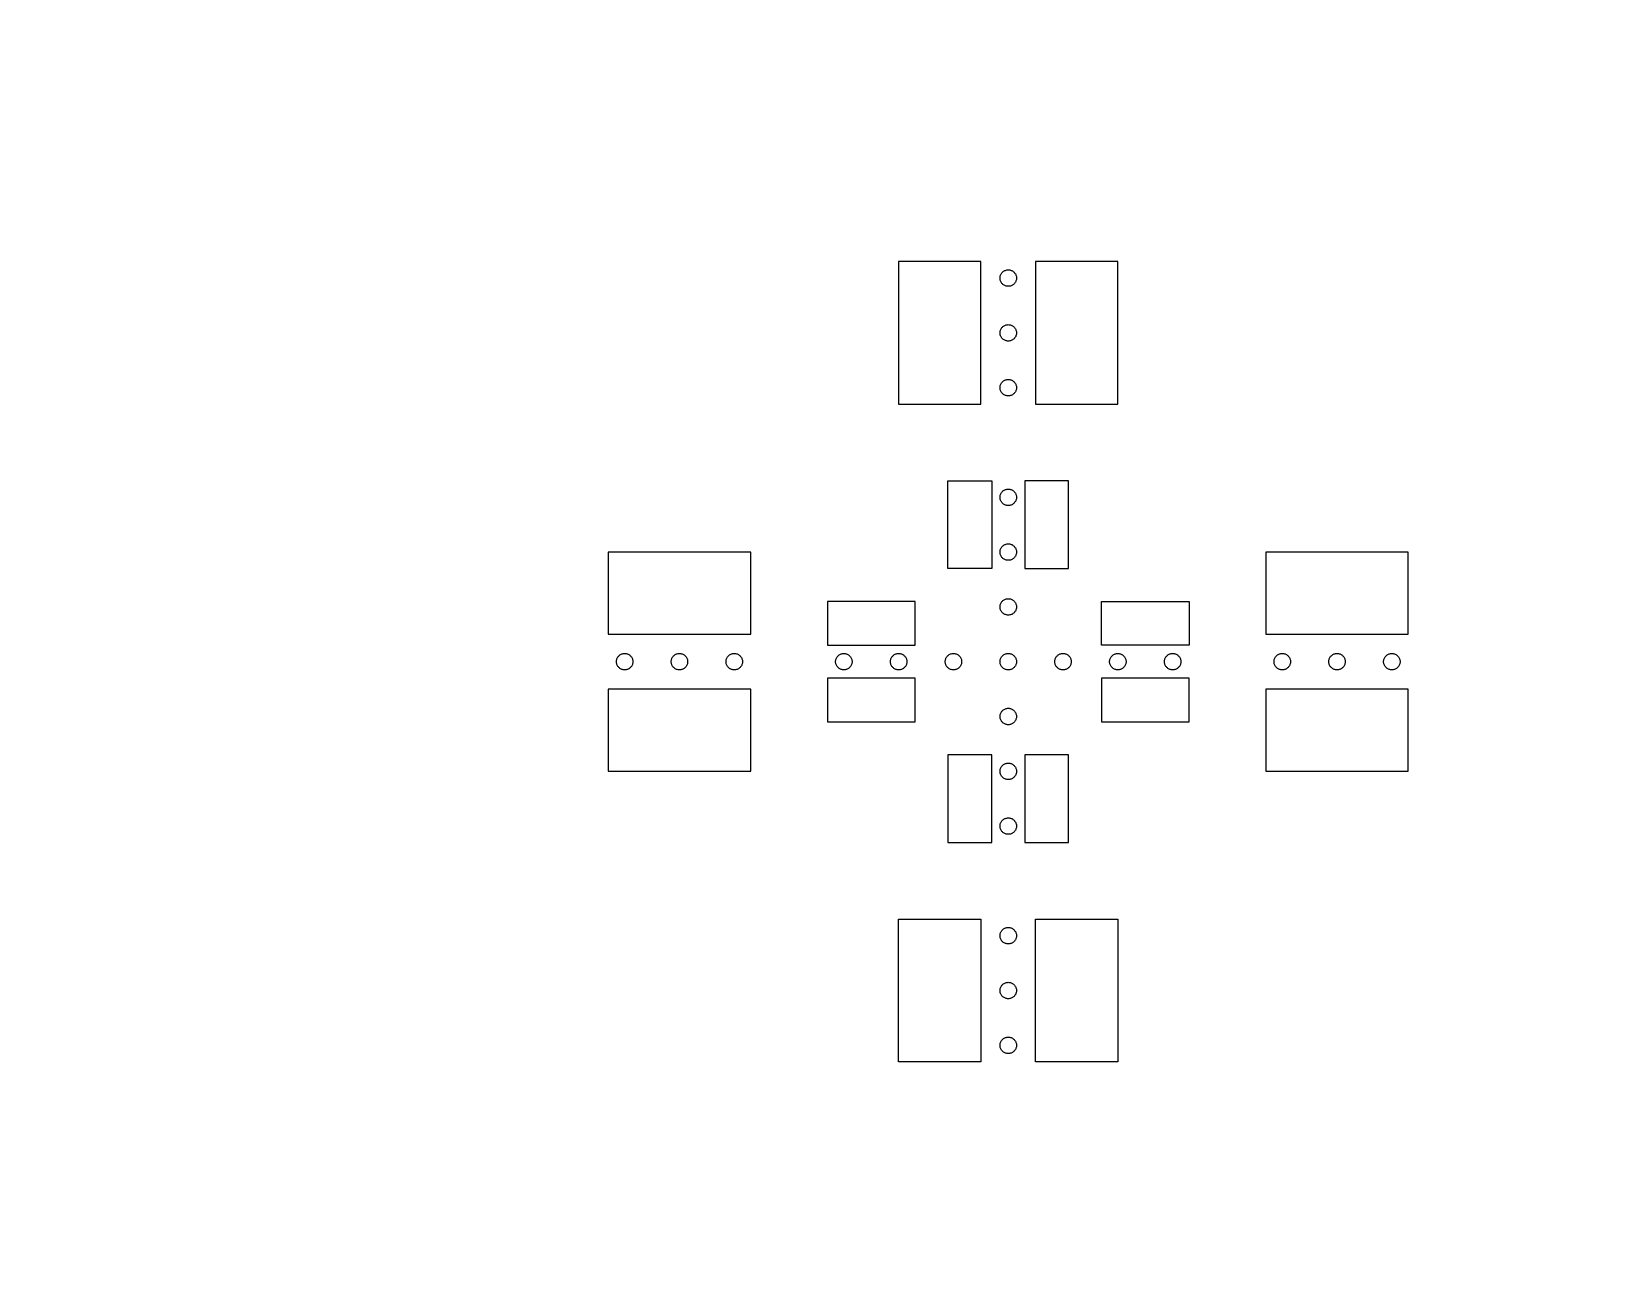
# Model space of a CAD drawing. Extents: x -52 to 52, y -50 to 50.
# Drawn here: x -41.1482 to -40.8614, y 1.9 to 2.125 of the extents above; entities that cross this region are included whole.
import ezdxf

# ---------------------------------------------------------------- set-up
doc = ezdxf.new("R2010")
doc.units = 0
for name, color, linetype in [('helperLayer', 6, 'CONTINUOUS'), ('largegap', 4, 'CONTINUOUS'), ('smallgap', 3, 'CONTINUOUS')]:
    doc.layers.add(name, color=color, linetype=linetype)

# ---------------------------------------------------------------- blocks, each defined once
blk = doc.blocks.new('Markers')
at = {"layer": 'largegap', "linetype": 'CONTINUOUS'}
for points in [[(-40.99, 2.047), (-40.975, 2.047), (-40.975, 2.073), (-40.99, 2.073), (-40.99, 2.047)], [(-40.99, 2.047), (-40.975, 2.047), (-40.975, 2.073), (-40.99, 2.073), (-40.99, 2.047)], [(-40.965, 2.047), (-40.95, 2.047), (-40.95, 2.073), (-40.965, 2.073), (-40.965, 2.047)], [(-40.965, 2.047), (-40.95, 2.047), (-40.95, 2.073), (-40.965, 2.073), (-40.965, 2.047)], [(-40.981, 2.017), (-40.981, 2.033), (-40.975, 2.033), (-40.973, 2.033), (-40.973, 2.017), (-40.981, 2.017)], [(-40.981, 2.017), (-40.981, 2.033), (-40.975, 2.033), (-40.973, 2.033), (-40.973, 2.017), (-40.981, 2.017)], [(-40.967, 2.017), (-40.959, 2.017), (-40.959, 2.033), (-40.967, 2.033), (-40.967, 2.017)], [(-40.967, 2.017), (-40.959, 2.017), (-40.959, 2.033), (-40.967, 2.033), (-40.967, 2.017)], [(-41.043, 2.005), (-41.017, 2.005), (-41.017, 2.02), (-41.043, 2.02), (-41.043, 2.005)], [(-41.043, 2.005), (-41.017, 2.005), (-41.017, 2.02), (-41.043, 2.02), (-41.043, 2.005)], [(-40.923, 2.005), (-40.897, 2.005), (-40.897, 2.02), (-40.923, 2.02), (-40.923, 2.005)], [(-40.923, 2.005), (-40.897, 2.005), (-40.897, 2.02), (-40.923, 2.02), (-40.923, 2.005)], [(-41.003, 2.003), (-40.987, 2.003), (-40.987, 2.011), (-41.003, 2.011), (-41.003, 2.003)], [(-41.003, 2.003), (-40.987, 2.003), (-40.987, 2.011), (-41.003, 2.011), (-41.003, 2.003)], [(-40.953, 2.003), (-40.953, 2.011), (-40.95, 2.011), (-40.937, 2.011), (-40.937, 2.003), (-40.953, 2.003)], [(-40.953, 2.003), (-40.953, 2.011), (-40.95, 2.011), (-40.937, 2.011), (-40.937, 2.003), (-40.953, 2.003)], [(-41.003, 1.989), (-40.987, 1.989), (-40.987, 1.997), (-41.003, 1.997), (-41.003, 1.989)], [(-41.003, 1.989), (-40.987, 1.989), (-40.987, 1.997), (-41.003, 1.997), (-41.003, 1.989)], [(-40.953, 1.989), (-40.937, 1.989), (-40.937, 1.997), (-40.953, 1.997), (-40.953, 1.989)], [(-40.953, 1.989), (-40.937, 1.989), (-40.937, 1.997), (-40.953, 1.997), (-40.953, 1.989)], [(-41.043, 1.98), (-41.017, 1.98), (-41.017, 1.995), (-41.043, 1.995), (-41.043, 1.98)], [(-41.043, 1.98), (-41.017, 1.98), (-41.017, 1.995), (-41.043, 1.995), (-41.043, 1.98)], [(-40.923, 1.98), (-40.897, 1.98), (-40.897, 1.995), (-40.923, 1.995), (-40.923, 1.98)], [(-40.923, 1.98), (-40.897, 1.98), (-40.897, 1.995), (-40.923, 1.995), (-40.923, 1.98)], [(-40.981, 1.967), (-40.973, 1.967), (-40.973, 1.983), (-40.981, 1.983), (-40.981, 1.967)], [(-40.981, 1.967), (-40.973, 1.967), (-40.973, 1.983), (-40.981, 1.983), (-40.981, 1.967)], [(-40.967, 1.967), (-40.959, 1.967), (-40.959, 1.983), (-40.967, 1.983), (-40.967, 1.967)], [(-40.967, 1.967), (-40.959, 1.967), (-40.959, 1.983), (-40.967, 1.983), (-40.967, 1.967)], [(-40.99, 1.927), (-40.99, 1.953), (-40.987, 1.953), (-40.975, 1.953), (-40.975, 1.927), (-40.99, 1.927)], [(-40.99, 1.927), (-40.99, 1.953), (-40.987, 1.953), (-40.975, 1.953), (-40.975, 1.927), (-40.99, 1.927)], [(-40.965, 1.927), (-40.965, 1.953), (-40.959, 1.953), (-40.95, 1.953), (-40.95, 1.927), (-40.965, 1.927)], [(-40.965, 1.927), (-40.965, 1.953), (-40.959, 1.953), (-40.95, 1.953), (-40.95, 1.927), (-40.965, 1.927)]]:
    blk.add_lwpolyline(points, close=True, dxfattribs=at)
at = {"layer": 'smallgap', "linetype": 'CONTINUOUS'}
for points in [[(-40.97026, 2.071478), (-40.970131, 2.071495), (-40.97, 2.071501), (-40.969869, 2.071495), (-40.96974, 2.071478), (-40.969612, 2.07145), (-40.969487, 2.071411), (-40.969366, 2.07136), (-40.96925, 2.0713), (-40.96914, 2.07123), (-40.969036, 2.07115), (-40.968939, 2.071062), (-40.968851, 2.070965), (-40.968771, 2.070861), (-40.968701, 2.070751), (-40.968641, 2.070635), (-40.96859, 2.070514), (-40.968551, 2.070389), (-40.968523, 2.070261), (-40.968506, 2.070132), (-40.9685, 2.070001), (-40.968506, 2.06987), (-40.968523, 2.069741), (-40.968551, 2.069613), (-40.96859, 2.069488), (-40.968641, 2.069367), (-40.968701, 2.069251), (-40.968771, 2.069141), (-40.968851, 2.069037), (-40.968939, 2.06894), (-40.969036, 2.068852), (-40.96914, 2.068772), (-40.96925, 2.068702), (-40.969366, 2.068642), (-40.969487, 2.068591), (-40.969612, 2.068552), (-40.96974, 2.068524), (-40.969869, 2.068507), (-40.97, 2.068501), (-40.970131, 2.068507), (-40.97026, 2.068524), (-40.970388, 2.068552), (-40.970513, 2.068591), (-40.970634, 2.068642), (-40.97075, 2.068702), (-40.97086, 2.068772), (-40.970964, 2.068852), (-40.971061, 2.06894), (-40.971149, 2.069037), (-40.971229, 2.069141), (-40.971299, 2.069251), (-40.971359, 2.069367), (-40.97141, 2.069488), (-40.971449, 2.069613), (-40.971477, 2.069741), (-40.971494, 2.06987), (-40.9715, 2.070001), (-40.971494, 2.070132), (-40.971477, 2.070261), (-40.971449, 2.070389), (-40.97141, 2.070514), (-40.971359, 2.070635), (-40.971299, 2.070751), (-40.971229, 2.070861), (-40.971149, 2.070965), (-40.971061, 2.071062), (-40.970964, 2.07115), (-40.97086, 2.07123), (-40.97075, 2.0713), (-40.970634, 2.07136), (-40.970513, 2.071411), (-40.970388, 2.07145), (-40.97026, 2.071478)], [(-40.97026, 2.061478), (-40.970131, 2.061495), (-40.97, 2.061501), (-40.969869, 2.061495), (-40.96974, 2.061478), (-40.969612, 2.06145), (-40.969487, 2.061411), (-40.969366, 2.06136), (-40.96925, 2.0613), (-40.96914, 2.06123), (-40.969036, 2.06115), (-40.968939, 2.061062), (-40.968851, 2.060965), (-40.968771, 2.060861), (-40.968701, 2.060751), (-40.968641, 2.060635), (-40.96859, 2.060514), (-40.968551, 2.060389), (-40.968523, 2.060261), (-40.968506, 2.060132), (-40.9685, 2.060001), (-40.968506, 2.05987), (-40.968523, 2.059741), (-40.968551, 2.059613), (-40.96859, 2.059488), (-40.968641, 2.059367), (-40.968701, 2.059251), (-40.968771, 2.059141), (-40.968851, 2.059037), (-40.968939, 2.05894), (-40.969036, 2.058852), (-40.96914, 2.058772), (-40.96925, 2.058702), (-40.969366, 2.058642), (-40.969487, 2.058591), (-40.969612, 2.058552), (-40.96974, 2.058524), (-40.969869, 2.058507), (-40.97, 2.058501), (-40.970131, 2.058507), (-40.97026, 2.058524), (-40.970388, 2.058552), (-40.970513, 2.058591), (-40.970634, 2.058642), (-40.97075, 2.058702), (-40.97086, 2.058772), (-40.970964, 2.058852), (-40.971061, 2.05894), (-40.971149, 2.059037), (-40.971229, 2.059141), (-40.971299, 2.059251), (-40.971359, 2.059367), (-40.97141, 2.059488), (-40.971449, 2.059613), (-40.971477, 2.059741), (-40.971494, 2.05987), (-40.9715, 2.060001), (-40.971494, 2.060132), (-40.971477, 2.060261), (-40.971449, 2.060389), (-40.97141, 2.060514), (-40.971359, 2.060635), (-40.971299, 2.060751), (-40.971229, 2.060861), (-40.971149, 2.060965), (-40.971061, 2.061062), (-40.970964, 2.06115), (-40.97086, 2.06123), (-40.97075, 2.0613), (-40.970634, 2.06136), (-40.970513, 2.061411), (-40.970388, 2.06145), (-40.97026, 2.061478)], [(-40.970131, 2.051495), (-40.97, 2.051501), (-40.969869, 2.051495), (-40.96974, 2.051478), (-40.969612, 2.05145), (-40.969487, 2.051411), (-40.969366, 2.05136), (-40.96925, 2.0513), (-40.96914, 2.05123), (-40.969036, 2.05115), (-40.968939, 2.051062), (-40.968851, 2.050965), (-40.968771, 2.050861), (-40.968701, 2.050751), (-40.968641, 2.050635), (-40.96859, 2.050514), (-40.968551, 2.050389), (-40.968523, 2.050261), (-40.968506, 2.050132), (-40.9685, 2.050001), (-40.968506, 2.04987), (-40.968523, 2.049741), (-40.968551, 2.049613), (-40.96859, 2.049488), (-40.968641, 2.049367), (-40.968701, 2.049251), (-40.968771, 2.049141), (-40.968851, 2.049037), (-40.968939, 2.04894), (-40.969036, 2.048852), (-40.96914, 2.048772), (-40.96925, 2.048702), (-40.969366, 2.048642), (-40.969487, 2.048591), (-40.969612, 2.048552), (-40.96974, 2.048524), (-40.969869, 2.048507), (-40.97, 2.048501), (-40.970131, 2.048507), (-40.97026, 2.048524), (-40.970388, 2.048552), (-40.970513, 2.048591), (-40.970634, 2.048642), (-40.97075, 2.048702), (-40.97086, 2.048772), (-40.970964, 2.048852), (-40.971061, 2.04894), (-40.971149, 2.049037), (-40.971229, 2.049141), (-40.971299, 2.049251), (-40.971359, 2.049367), (-40.97141, 2.049488), (-40.971449, 2.049613), (-40.971477, 2.049741), (-40.971494, 2.04987), (-40.9715, 2.050001), (-40.971494, 2.050132), (-40.971477, 2.050261), (-40.971449, 2.050389), (-40.97141, 2.050514), (-40.971359, 2.050635), (-40.971299, 2.050751), (-40.971229, 2.050861), (-40.971149, 2.050965), (-40.971061, 2.051062), (-40.970964, 2.05115), (-40.97086, 2.05123), (-40.97075, 2.0513), (-40.970634, 2.05136), (-40.970513, 2.051411), (-40.970388, 2.05145), (-40.97026, 2.051478), (-40.970131, 2.051495)], [(-40.970131, 2.031495), (-40.97, 2.031501), (-40.969869, 2.031495), (-40.96974, 2.031478), (-40.969612, 2.03145), (-40.969487, 2.031411), (-40.969366, 2.03136), (-40.96925, 2.0313), (-40.96914, 2.03123), (-40.969036, 2.03115), (-40.968939, 2.031062), (-40.968851, 2.030965), (-40.968771, 2.030861), (-40.968701, 2.030751), (-40.968641, 2.030635), (-40.96859, 2.030514), (-40.968551, 2.030389), (-40.968523, 2.030261), (-40.968506, 2.030132), (-40.9685, 2.030001), (-40.968506, 2.02987), (-40.968523, 2.029741), (-40.968551, 2.029613), (-40.96859, 2.029488), (-40.968641, 2.029367), (-40.968701, 2.029251), (-40.968771, 2.029141), (-40.968851, 2.029037), (-40.968939, 2.02894), (-40.969036, 2.028852), (-40.96914, 2.028772), (-40.96925, 2.028702), (-40.969366, 2.028642), (-40.969487, 2.028591), (-40.969612, 2.028552), (-40.96974, 2.028524), (-40.969869, 2.028507), (-40.97, 2.028501), (-40.970131, 2.028507), (-40.97026, 2.028524), (-40.970388, 2.028552), (-40.970513, 2.028591), (-40.970634, 2.028642), (-40.97075, 2.028702), (-40.97086, 2.028772), (-40.970964, 2.028852), (-40.971061, 2.02894), (-40.971149, 2.029037), (-40.971229, 2.029141), (-40.971299, 2.029251), (-40.971359, 2.029367), (-40.97141, 2.029488), (-40.971449, 2.029613), (-40.971477, 2.029741), (-40.971494, 2.02987), (-40.9715, 2.030001), (-40.971494, 2.030132), (-40.971477, 2.030261), (-40.971449, 2.030389), (-40.97141, 2.030514), (-40.971359, 2.030635), (-40.971299, 2.030751), (-40.971229, 2.030861), (-40.971149, 2.030965), (-40.971061, 2.031062), (-40.970964, 2.03115), (-40.97086, 2.03123), (-40.97075, 2.0313), (-40.970634, 2.03136), (-40.970513, 2.031411), (-40.970388, 2.03145), (-40.97026, 2.031478), (-40.970131, 2.031495)], [(-40.970131, 2.021495), (-40.97, 2.021501), (-40.969869, 2.021495), (-40.96974, 2.021478), (-40.969612, 2.02145), (-40.969487, 2.021411), (-40.969366, 2.02136), (-40.96925, 2.0213), (-40.96914, 2.02123), (-40.969036, 2.02115), (-40.968939, 2.021062), (-40.968851, 2.020965), (-40.968771, 2.020861), (-40.968701, 2.020751), (-40.968641, 2.020635), (-40.96859, 2.020514), (-40.968551, 2.020389), (-40.968523, 2.020261), (-40.968506, 2.020132), (-40.9685, 2.020001), (-40.968506, 2.01987), (-40.968523, 2.019741), (-40.968551, 2.019613), (-40.96859, 2.019488), (-40.968641, 2.019367), (-40.968701, 2.019251), (-40.968771, 2.019141), (-40.968851, 2.019037), (-40.968939, 2.01894), (-40.969036, 2.018852), (-40.96914, 2.018772), (-40.96925, 2.018702), (-40.969366, 2.018642), (-40.969487, 2.018591), (-40.969612, 2.018552), (-40.96974, 2.018524), (-40.969869, 2.018507), (-40.97, 2.018501), (-40.970131, 2.018507), (-40.97026, 2.018524), (-40.970388, 2.018552), (-40.970513, 2.018591), (-40.970634, 2.018642), (-40.97075, 2.018702), (-40.97086, 2.018772), (-40.970964, 2.018852), (-40.971061, 2.01894), (-40.971149, 2.019037), (-40.971229, 2.019141), (-40.971299, 2.019251), (-40.971359, 2.019367), (-40.97141, 2.019488), (-40.971449, 2.019613), (-40.971477, 2.019741), (-40.971494, 2.01987), (-40.9715, 2.020001), (-40.971494, 2.020132), (-40.971477, 2.020261), (-40.971449, 2.020389), (-40.97141, 2.020514), (-40.971359, 2.020635), (-40.971299, 2.020751), (-40.971229, 2.020861), (-40.971149, 2.020965), (-40.971061, 2.021062), (-40.970964, 2.02115), (-40.97086, 2.02123), (-40.97075, 2.0213), (-40.970634, 2.02136), (-40.970513, 2.021411), (-40.970388, 2.02145), (-40.97026, 2.021478), (-40.970131, 2.021495)], [(-40.970131, 2.011495), (-40.97, 2.011501), (-40.969869, 2.011495), (-40.96974, 2.011478), (-40.969612, 2.01145), (-40.969487, 2.011411), (-40.969366, 2.01136), (-40.96925, 2.0113), (-40.96914, 2.01123), (-40.969036, 2.01115), (-40.968939, 2.011062), (-40.968851, 2.010965), (-40.968771, 2.010861), (-40.968701, 2.010751), (-40.968641, 2.010635), (-40.96859, 2.010514), (-40.968551, 2.010389), (-40.968523, 2.010261), (-40.968506, 2.010132), (-40.9685, 2.010001), (-40.968506, 2.00987), (-40.968523, 2.009741), (-40.968551, 2.009613), (-40.96859, 2.009488), (-40.968641, 2.009367), (-40.968701, 2.009251), (-40.968771, 2.009141), (-40.968851, 2.009037), (-40.968939, 2.00894), (-40.969036, 2.008852), (-40.96914, 2.008772), (-40.96925, 2.008702), (-40.969366, 2.008642), (-40.969487, 2.008591), (-40.969612, 2.008552), (-40.96974, 2.008524), (-40.969869, 2.008507), (-40.97, 2.008501), (-40.970131, 2.008507), (-40.97026, 2.008524), (-40.970388, 2.008552), (-40.970513, 2.008591), (-40.970634, 2.008642), (-40.97075, 2.008702), (-40.97086, 2.008772), (-40.970964, 2.008852), (-40.971061, 2.00894), (-40.971149, 2.009037), (-40.971229, 2.009141), (-40.971299, 2.009251), (-40.971359, 2.009367), (-40.97141, 2.009488), (-40.971449, 2.009613), (-40.971477, 2.009741), (-40.971494, 2.00987), (-40.9715, 2.010001), (-40.971494, 2.010132), (-40.971477, 2.010261), (-40.971449, 2.010389), (-40.97141, 2.010514), (-40.971359, 2.010635), (-40.971299, 2.010751), (-40.971229, 2.010861), (-40.971149, 2.010965), (-40.971061, 2.011062), (-40.970964, 2.01115), (-40.97086, 2.01123), (-40.97075, 2.0113), (-40.970634, 2.01136), (-40.970513, 2.011411), (-40.970388, 2.01145), (-40.97026, 2.011478), (-40.970131, 2.011495)], [(-41.04026, 2.001478), (-41.040131, 2.001495), (-41.04, 2.001501), (-41.039869, 2.001495), (-41.03974, 2.001478), (-41.039612, 2.00145), (-41.039487, 2.001411), (-41.039366, 2.00136), (-41.03925, 2.0013), (-41.03914, 2.00123), (-41.039036, 2.00115), (-41.038939, 2.001062), (-41.038851, 2.000965), (-41.038771, 2.000861), (-41.038701, 2.000751), (-41.038641, 2.000635), (-41.03859, 2.000514), (-41.038551, 2.000389), (-41.038523, 2.000261), (-41.038506, 2.000132), (-41.0385, 2.000001), (-41.038506, 1.99987), (-41.038523, 1.999741), (-41.038551, 1.999613), (-41.03859, 1.999488), (-41.038641, 1.999367), (-41.038701, 1.999251), (-41.038771, 1.999141), (-41.038851, 1.999037), (-41.038939, 1.99894), (-41.039036, 1.998852), (-41.03914, 1.998772), (-41.03925, 1.998702), (-41.039366, 1.998642), (-41.039487, 1.998591), (-41.039612, 1.998552), (-41.03974, 1.998524), (-41.039869, 1.998507), (-41.04, 1.998501), (-41.040131, 1.998507), (-41.04026, 1.998524), (-41.040388, 1.998552), (-41.040513, 1.998591), (-41.040634, 1.998642), (-41.04075, 1.998702), (-41.04086, 1.998772), (-41.040964, 1.998852), (-41.041061, 1.99894), (-41.041149, 1.999037), (-41.041229, 1.999141), (-41.041299, 1.999251), (-41.041359, 1.999367), (-41.04141, 1.999488), (-41.041449, 1.999613), (-41.041477, 1.999741), (-41.041494, 1.99987), (-41.0415, 2.000001), (-41.041494, 2.000132), (-41.041477, 2.000261), (-41.041449, 2.000389), (-41.04141, 2.000514), (-41.041359, 2.000635), (-41.041299, 2.000751), (-41.041229, 2.000861), (-41.041149, 2.000965), (-41.041061, 2.001062), (-41.040964, 2.00115), (-41.04086, 2.00123), (-41.04075, 2.0013), (-41.040634, 2.00136), (-41.040513, 2.001411), (-41.040388, 2.00145), (-41.04026, 2.001478)], [(-41.030131, 2.001495), (-41.03, 2.001501), (-41.029869, 2.001495), (-41.02974, 2.001478), (-41.029612, 2.00145), (-41.029487, 2.001411), (-41.029366, 2.00136), (-41.02925, 2.0013), (-41.02914, 2.00123), (-41.029036, 2.00115), (-41.028939, 2.001062), (-41.028851, 2.000965), (-41.028771, 2.000861), (-41.028701, 2.000751), (-41.028641, 2.000635), (-41.02859, 2.000514), (-41.028551, 2.000389), (-41.028523, 2.000261), (-41.028506, 2.000132), (-41.0285, 2.000001), (-41.028506, 1.99987), (-41.028523, 1.999741), (-41.028551, 1.999613), (-41.02859, 1.999488), (-41.028641, 1.999367), (-41.028701, 1.999251), (-41.028771, 1.999141), (-41.028851, 1.999037), (-41.028939, 1.99894), (-41.029036, 1.998852), (-41.02914, 1.998772), (-41.02925, 1.998702), (-41.029366, 1.998642), (-41.029487, 1.998591), (-41.029612, 1.998552), (-41.02974, 1.998524), (-41.029869, 1.998507), (-41.03, 1.998501), (-41.030131, 1.998507), (-41.03026, 1.998524), (-41.030388, 1.998552), (-41.030513, 1.998591), (-41.030634, 1.998642), (-41.03075, 1.998702), (-41.03086, 1.998772), (-41.030964, 1.998852), (-41.031061, 1.99894), (-41.031149, 1.999037), (-41.031229, 1.999141), (-41.031299, 1.999251), (-41.031359, 1.999367), (-41.03141, 1.999488), (-41.031449, 1.999613), (-41.031477, 1.999741), (-41.031494, 1.99987), (-41.0315, 2.000001), (-41.031494, 2.000132), (-41.031477, 2.000261), (-41.031449, 2.000389), (-41.03141, 2.000514), (-41.031359, 2.000635), (-41.031299, 2.000751), (-41.031229, 2.000861), (-41.031149, 2.000965), (-41.031061, 2.001062), (-41.030964, 2.00115), (-41.03086, 2.00123), (-41.03075, 2.0013), (-41.030634, 2.00136), (-41.030513, 2.001411), (-41.030388, 2.00145), (-41.03026, 2.001478), (-41.030131, 2.001495)], [(-41.02026, 2.001478), (-41.020131, 2.001495), (-41.02, 2.001501), (-41.019869, 2.001495), (-41.01974, 2.001478), (-41.019612, 2.00145), (-41.019487, 2.001411), (-41.019366, 2.00136), (-41.01925, 2.0013), (-41.01914, 2.00123), (-41.019036, 2.00115), (-41.018939, 2.001062), (-41.018851, 2.000965), (-41.018771, 2.000861), (-41.018701, 2.000751), (-41.018641, 2.000635), (-41.01859, 2.000514), (-41.018551, 2.000389), (-41.018523, 2.000261), (-41.018506, 2.000132), (-41.0185, 2.000001), (-41.018506, 1.99987), (-41.018523, 1.999741), (-41.018551, 1.999613), (-41.01859, 1.999488), (-41.018641, 1.999367), (-41.018701, 1.999251), (-41.018771, 1.999141), (-41.018851, 1.999037), (-41.018939, 1.99894), (-41.019036, 1.998852), (-41.01914, 1.998772), (-41.01925, 1.998702), (-41.019366, 1.998642), (-41.019487, 1.998591), (-41.019612, 1.998552), (-41.01974, 1.998524), (-41.019869, 1.998507), (-41.02, 1.998501), (-41.020131, 1.998507), (-41.02026, 1.998524), (-41.020388, 1.998552), (-41.020513, 1.998591), (-41.020634, 1.998642), (-41.02075, 1.998702), (-41.02086, 1.998772), (-41.020964, 1.998852), (-41.021061, 1.99894), (-41.021149, 1.999037), (-41.021229, 1.999141), (-41.021299, 1.999251), (-41.021359, 1.999367), (-41.02141, 1.999488), (-41.021449, 1.999613), (-41.021477, 1.999741), (-41.021494, 1.99987), (-41.0215, 2.000001), (-41.021494, 2.000132), (-41.021477, 2.000261), (-41.021449, 2.000389), (-41.02141, 2.000514), (-41.021359, 2.000635), (-41.021299, 2.000751), (-41.021229, 2.000861), (-41.021149, 2.000965), (-41.021061, 2.001062), (-41.020964, 2.00115), (-41.02086, 2.00123), (-41.02075, 2.0013), (-41.020634, 2.00136), (-41.020513, 2.001411), (-41.020388, 2.00145), (-41.02026, 2.001478)], [(-41.000131, 2.001495), (-41, 2.001501), (-40.999869, 2.001495), (-40.99974, 2.001478), (-40.999612, 2.00145), (-40.999487, 2.001411), (-40.999366, 2.00136), (-40.99925, 2.0013), (-40.99914, 2.00123), (-40.999036, 2.00115), (-40.998939, 2.001062), (-40.998851, 2.000965), (-40.998771, 2.000861), (-40.998701, 2.000751), (-40.998641, 2.000635), (-40.99859, 2.000514), (-40.998551, 2.000389), (-40.998523, 2.000261), (-40.998506, 2.000132), (-40.9985, 2.000001), (-40.998506, 1.99987), (-40.998523, 1.999741), (-40.998551, 1.999613), (-40.99859, 1.999488), (-40.998641, 1.999367), (-40.998701, 1.999251), (-40.998771, 1.999141), (-40.998851, 1.999037), (-40.998939, 1.99894), (-40.999036, 1.998852), (-40.99914, 1.998772), (-40.99925, 1.998702), (-40.999366, 1.998642), (-40.999487, 1.998591), (-40.999612, 1.998552), (-40.99974, 1.998524), (-40.999869, 1.998507), (-41, 1.998501), (-41.000131, 1.998507), (-41.00026, 1.998524), (-41.000388, 1.998552), (-41.000513, 1.998591), (-41.000634, 1.998642), (-41.00075, 1.998702), (-41.00086, 1.998772), (-41.000964, 1.998852), (-41.001061, 1.99894), (-41.001149, 1.999037), (-41.001229, 1.999141), (-41.001299, 1.999251), (-41.001359, 1.999367), (-41.00141, 1.999488), (-41.001449, 1.999613), (-41.001477, 1.999741), (-41.001494, 1.99987), (-41.0015, 2.000001), (-41.001494, 2.000132), (-41.001477, 2.000261), (-41.001449, 2.000389), (-41.00141, 2.000514), (-41.001359, 2.000635), (-41.001299, 2.000751), (-41.001229, 2.000861), (-41.001149, 2.000965), (-41.001061, 2.001062), (-41.000964, 2.00115), (-41.00086, 2.00123), (-41.00075, 2.0013), (-41.000634, 2.00136), (-41.000513, 2.001411), (-41.000388, 2.00145), (-41.00026, 2.001478), (-41.000131, 2.001495)], [(-40.99026, 2.001478), (-40.990131, 2.001495), (-40.99, 2.001501), (-40.989869, 2.001495), (-40.98974, 2.001478), (-40.989612, 2.00145), (-40.989487, 2.001411), (-40.989366, 2.00136), (-40.98925, 2.0013), (-40.98914, 2.00123), (-40.989036, 2.00115), (-40.988939, 2.001062), (-40.988851, 2.000965), (-40.988771, 2.000861), (-40.988701, 2.000751), (-40.988641, 2.000635), (-40.98859, 2.000514), (-40.988551, 2.000389), (-40.988523, 2.000261), (-40.988506, 2.000132), (-40.9885, 2.000001), (-40.988506, 1.99987), (-40.988523, 1.999741), (-40.988551, 1.999613), (-40.98859, 1.999488), (-40.988641, 1.999367), (-40.988701, 1.999251), (-40.988771, 1.999141), (-40.988851, 1.999037), (-40.988939, 1.99894), (-40.989036, 1.998852), (-40.98914, 1.998772), (-40.98925, 1.998702), (-40.989366, 1.998642), (-40.989487, 1.998591), (-40.989612, 1.998552), (-40.98974, 1.998524), (-40.989869, 1.998507), (-40.99, 1.998501), (-40.990131, 1.998507), (-40.99026, 1.998524), (-40.990388, 1.998552), (-40.990513, 1.998591), (-40.990634, 1.998642), (-40.99075, 1.998702), (-40.99086, 1.998772), (-40.990964, 1.998852), (-40.991061, 1.99894), (-40.991149, 1.999037), (-40.991229, 1.999141), (-40.991299, 1.999251), (-40.991359, 1.999367), (-40.99141, 1.999488), (-40.991449, 1.999613), (-40.991477, 1.999741), (-40.991494, 1.99987), (-40.9915, 2.000001), (-40.991494, 2.000132), (-40.991477, 2.000261), (-40.991449, 2.000389), (-40.99141, 2.000514), (-40.991359, 2.000635), (-40.991299, 2.000751), (-40.991229, 2.000861), (-40.991149, 2.000965), (-40.991061, 2.001062), (-40.990964, 2.00115), (-40.99086, 2.00123), (-40.99075, 2.0013), (-40.990634, 2.00136), (-40.990513, 2.001411), (-40.990388, 2.00145), (-40.99026, 2.001478)], [(-40.980131, 2.001495), (-40.98, 2.001501), (-40.979869, 2.001495), (-40.97974, 2.001478), (-40.979612, 2.00145), (-40.979487, 2.001411), (-40.979366, 2.00136), (-40.97925, 2.0013), (-40.97914, 2.00123), (-40.979036, 2.00115), (-40.978939, 2.001062), (-40.978851, 2.000965), (-40.978771, 2.000861), (-40.978701, 2.000751), (-40.978641, 2.000635), (-40.97859, 2.000514), (-40.978551, 2.000389), (-40.978523, 2.000261), (-40.978506, 2.000132), (-40.9785, 2.000001), (-40.978506, 1.99987), (-40.978523, 1.999741), (-40.978551, 1.999613), (-40.97859, 1.999488), (-40.978641, 1.999367), (-40.978701, 1.999251), (-40.978771, 1.999141), (-40.978851, 1.999037), (-40.978939, 1.99894), (-40.979036, 1.998852), (-40.97914, 1.998772), (-40.97925, 1.998702), (-40.979366, 1.998642), (-40.979487, 1.998591), (-40.979612, 1.998552), (-40.97974, 1.998524), (-40.979869, 1.998507), (-40.98, 1.998501), (-40.980131, 1.998507), (-40.98026, 1.998524), (-40.980388, 1.998552), (-40.980513, 1.998591), (-40.980634, 1.998642), (-40.98075, 1.998702), (-40.98086, 1.998772), (-40.980964, 1.998852), (-40.981061, 1.99894), (-40.981149, 1.999037), (-40.981229, 1.999141), (-40.981299, 1.999251), (-40.981359, 1.999367), (-40.98141, 1.999488), (-40.981449, 1.999613), (-40.981477, 1.999741), (-40.981494, 1.99987), (-40.9815, 2.000001), (-40.981494, 2.000132), (-40.981477, 2.000261), (-40.981449, 2.000389), (-40.98141, 2.000514), (-40.981359, 2.000635), (-40.981299, 2.000751), (-40.981229, 2.000861), (-40.981149, 2.000965), (-40.981061, 2.001062), (-40.980964, 2.00115), (-40.98086, 2.00123), (-40.98075, 2.0013), (-40.980634, 2.00136), (-40.980513, 2.001411), (-40.980388, 2.00145), (-40.98026, 2.001478), (-40.980131, 2.001495)], [(-40.970131, 2.001495), (-40.97, 2.001501), (-40.969869, 2.001495), (-40.969844, 2.001492), (-40.969843, 2.001492), (-40.96974, 2.001478), (-40.969612, 2.00145), (-40.969487, 2.001411), (-40.969366, 2.00136), (-40.96925, 2.0013), (-40.96914, 2.00123), (-40.969036, 2.00115), (-40.968939, 2.001062), (-40.968851, 2.000965), (-40.968771, 2.000861), (-40.968701, 2.000751), (-40.968641, 2.000635), (-40.96859, 2.000514), (-40.968551, 2.000389), (-40.968523, 2.000261), (-40.968506, 2.000132), (-40.9685, 2.000001), (-40.968506, 1.99987), (-40.968523, 1.999741), (-40.968551, 1.999613), (-40.96859, 1.999488), (-40.968641, 1.999367), (-40.968701, 1.999251), (-40.968771, 1.999141), (-40.968851, 1.999037), (-40.968939, 1.99894), (-40.969036, 1.998852), (-40.96914, 1.998772), (-40.96925, 1.998702), (-40.969366, 1.998642), (-40.969487, 1.998591), (-40.969612, 1.998552), (-40.96974, 1.998524), (-40.969843, 1.99851), (-40.969844, 1.99851), (-40.969869, 1.998507), (-40.97, 1.998501), (-40.970131, 1.998507), (-40.97026, 1.998524), (-40.970388, 1.998552), (-40.970513, 1.998591), (-40.970634, 1.998642), (-40.97075, 1.998702), (-40.97086, 1.998772), (-40.970964, 1.998852), (-40.971061, 1.99894), (-40.971149, 1.999037), (-40.971229, 1.999141), (-40.971299, 1.999251), (-40.971359, 1.999367), (-40.97141, 1.999488), (-40.971449, 1.999613), (-40.971477, 1.999741), (-40.971494, 1.99987), (-40.9715, 2.000001), (-40.971494, 2.000132), (-40.971477, 2.000261), (-40.971449, 2.000389), (-40.97141, 2.000514), (-40.971359, 2.000635), (-40.971299, 2.000751), (-40.971229, 2.000861), (-40.971149, 2.000965), (-40.971061, 2.001062), (-40.970964, 2.00115), (-40.97086, 2.00123), (-40.97075, 2.0013), (-40.970634, 2.00136), (-40.970513, 2.001411), (-40.970388, 2.00145), (-40.97026, 2.001478), (-40.970131, 2.001495)], [(-40.96026, 2.001478), (-40.960131, 2.001495), (-40.96, 2.001501), (-40.959869, 2.001495), (-40.95974, 2.001478), (-40.959612, 2.00145), (-40.959487, 2.001411), (-40.959366, 2.00136), (-40.95925, 2.0013), (-40.95914, 2.00123), (-40.959036, 2.00115), (-40.958939, 2.001062), (-40.958851, 2.000965), (-40.958771, 2.000861), (-40.958701, 2.000751), (-40.958641, 2.000635), (-40.95859, 2.000514), (-40.958551, 2.000389), (-40.958523, 2.000261), (-40.958506, 2.000132), (-40.9585, 2.000001), (-40.958506, 1.99987), (-40.958523, 1.999741), (-40.958551, 1.999613), (-40.95859, 1.999488), (-40.958641, 1.999367), (-40.958701, 1.999251), (-40.958771, 1.999141), (-40.958851, 1.999037), (-40.958939, 1.99894), (-40.959036, 1.998852), (-40.95914, 1.998772), (-40.95925, 1.998702), (-40.959366, 1.998642), (-40.959487, 1.998591), (-40.959612, 1.998552), (-40.95974, 1.998524), (-40.959869, 1.998507), (-40.96, 1.998501), (-40.960131, 1.998507), (-40.96026, 1.998524), (-40.960388, 1.998552), (-40.960513, 1.998591), (-40.960634, 1.998642), (-40.96075, 1.998702), (-40.96086, 1.998772), (-40.960964, 1.998852), (-40.961061, 1.99894), (-40.961149, 1.999037), (-40.961229, 1.999141), (-40.961299, 1.999251), (-40.961359, 1.999367), (-40.96141, 1.999488), (-40.961449, 1.999613), (-40.961477, 1.999741), (-40.961494, 1.99987), (-40.9615, 2.000001), (-40.961494, 2.000132), (-40.961477, 2.000261), (-40.961449, 2.000389), (-40.96141, 2.000514), (-40.961359, 2.000635), (-40.961299, 2.000751), (-40.961229, 2.000861), (-40.961149, 2.000965), (-40.961061, 2.001062), (-40.960964, 2.00115), (-40.96086, 2.00123), (-40.96075, 2.0013), (-40.960634, 2.00136), (-40.960513, 2.001411), (-40.960388, 2.00145), (-40.96026, 2.001478)], [(-40.950131, 2.001495), (-40.95, 2.001501), (-40.949869, 2.001495), (-40.94974, 2.001478), (-40.949612, 2.00145), (-40.949487, 2.001411), (-40.949366, 2.00136), (-40.94925, 2.0013), (-40.94914, 2.00123), (-40.949036, 2.00115), (-40.948939, 2.001062), (-40.948851, 2.000965), (-40.948771, 2.000861), (-40.948701, 2.000751), (-40.948641, 2.000635), (-40.94859, 2.000514), (-40.948551, 2.000389), (-40.948523, 2.000261), (-40.948506, 2.000132), (-40.9485, 2.000001), (-40.948506, 1.99987), (-40.948523, 1.999741), (-40.948551, 1.999613), (-40.94859, 1.999488), (-40.948641, 1.999367), (-40.948701, 1.999251), (-40.948771, 1.999141), (-40.948851, 1.999037), (-40.948939, 1.99894), (-40.949036, 1.998852), (-40.94914, 1.998772), (-40.94925, 1.998702), (-40.949366, 1.998642), (-40.949487, 1.998591), (-40.949612, 1.998552), (-40.94974, 1.998524), (-40.949869, 1.998507), (-40.95, 1.998501), (-40.950131, 1.998507), (-40.95026, 1.998524), (-40.950388, 1.998552), (-40.950513, 1.998591), (-40.950634, 1.998642), (-40.95075, 1.998702), (-40.95086, 1.998772), (-40.950964, 1.998852), (-40.951061, 1.99894), (-40.951149, 1.999037), (-40.951229, 1.999141), (-40.951299, 1.999251), (-40.951359, 1.999367), (-40.95141, 1.999488), (-40.951449, 1.999613), (-40.951477, 1.999741), (-40.951494, 1.99987), (-40.9515, 2.000001), (-40.951494, 2.000132), (-40.951477, 2.000261), (-40.951449, 2.000389), (-40.95141, 2.000514), (-40.951359, 2.000635), (-40.951299, 2.000751), (-40.951229, 2.000861), (-40.951149, 2.000965), (-40.951061, 2.001062), (-40.950964, 2.00115), (-40.95086, 2.00123), (-40.95075, 2.0013), (-40.950634, 2.00136), (-40.950513, 2.001411), (-40.950388, 2.00145), (-40.95026, 2.001478), (-40.950131, 2.001495)], [(-40.94026, 2.001478), (-40.940131, 2.001495), (-40.94, 2.001501), (-40.939869, 2.001495), (-40.93974, 2.001478), (-40.939612, 2.00145), (-40.939487, 2.001411), (-40.939366, 2.00136), (-40.93925, 2.0013), (-40.93914, 2.00123), (-40.939036, 2.00115), (-40.938939, 2.001062), (-40.938851, 2.000965), (-40.938771, 2.000861), (-40.938701, 2.000751), (-40.938641, 2.000635), (-40.93859, 2.000514), (-40.938551, 2.000389), (-40.938523, 2.000261), (-40.938506, 2.000132), (-40.9385, 2.000001), (-40.938506, 1.99987), (-40.938523, 1.999741), (-40.938551, 1.999613), (-40.93859, 1.999488), (-40.938641, 1.999367), (-40.938701, 1.999251), (-40.938771, 1.999141), (-40.938851, 1.999037), (-40.938939, 1.99894), (-40.939036, 1.998852), (-40.93914, 1.998772), (-40.93925, 1.998702), (-40.939366, 1.998642), (-40.939487, 1.998591), (-40.939612, 1.998552), (-40.93974, 1.998524), (-40.939869, 1.998507), (-40.94, 1.998501), (-40.940131, 1.998507), (-40.94026, 1.998524), (-40.940388, 1.998552), (-40.940513, 1.998591), (-40.940634, 1.998642), (-40.94075, 1.998702), (-40.94086, 1.998772), (-40.940964, 1.998852), (-40.941061, 1.99894), (-40.941149, 1.999037), (-40.941229, 1.999141), (-40.941299, 1.999251), (-40.941359, 1.999367), (-40.94141, 1.999488), (-40.941449, 1.999613), (-40.941477, 1.999741), (-40.941494, 1.99987), (-40.9415, 2.000001), (-40.941494, 2.000132), (-40.941477, 2.000261), (-40.941449, 2.000389), (-40.94141, 2.000514), (-40.941359, 2.000635), (-40.941299, 2.000751), (-40.941229, 2.000861), (-40.941149, 2.000965), (-40.941061, 2.001062), (-40.940964, 2.00115), (-40.94086, 2.00123), (-40.94075, 2.0013), (-40.940634, 2.00136), (-40.940513, 2.001411), (-40.940388, 2.00145), (-40.94026, 2.001478)], [(-40.920131, 2.001495), (-40.92, 2.001501), (-40.919869, 2.001495), (-40.91974, 2.001478), (-40.919612, 2.00145), (-40.919487, 2.001411), (-40.919366, 2.00136), (-40.91925, 2.0013), (-40.91914, 2.00123), (-40.919036, 2.00115), (-40.918939, 2.001062), (-40.918851, 2.000965), (-40.918771, 2.000861), (-40.918701, 2.000751), (-40.918641, 2.000635), (-40.91859, 2.000514), (-40.918551, 2.000389), (-40.918523, 2.000261), (-40.918506, 2.000132), (-40.9185, 2.000001), (-40.918506, 1.99987), (-40.918523, 1.999741), (-40.918551, 1.999613), (-40.91859, 1.999488), (-40.918641, 1.999367), (-40.918701, 1.999251), (-40.918771, 1.999141), (-40.918851, 1.999037), (-40.918939, 1.99894), (-40.919036, 1.998852), (-40.91914, 1.998772), (-40.91925, 1.998702), (-40.919366, 1.998642), (-40.919487, 1.998591), (-40.919612, 1.998552), (-40.91974, 1.998524), (-40.919869, 1.998507), (-40.92, 1.998501), (-40.920131, 1.998507), (-40.92026, 1.998524), (-40.920388, 1.998552), (-40.920513, 1.998591), (-40.920634, 1.998642), (-40.92075, 1.998702), (-40.92086, 1.998772), (-40.920964, 1.998852), (-40.921061, 1.99894), (-40.921149, 1.999037), (-40.921229, 1.999141), (-40.921299, 1.999251), (-40.921359, 1.999367), (-40.92141, 1.999488), (-40.921449, 1.999613), (-40.921477, 1.999741), (-40.921494, 1.99987), (-40.9215, 2.000001), (-40.921494, 2.000132), (-40.921477, 2.000261), (-40.921449, 2.000389), (-40.92141, 2.000514), (-40.921359, 2.000635), (-40.921299, 2.000751), (-40.921229, 2.000861), (-40.921149, 2.000965), (-40.921061, 2.001062), (-40.920964, 2.00115), (-40.92086, 2.00123), (-40.92075, 2.0013), (-40.920634, 2.00136), (-40.920513, 2.001411), (-40.920388, 2.00145), (-40.92026, 2.001478), (-40.920131, 2.001495)], [(-40.91026, 2.001478), (-40.910131, 2.001495), (-40.91, 2.001501), (-40.909869, 2.001495), (-40.90974, 2.001478), (-40.909612, 2.00145), (-40.909487, 2.001411), (-40.909366, 2.00136), (-40.90925, 2.0013), (-40.90914, 2.00123), (-40.909036, 2.00115), (-40.908939, 2.001062), (-40.908851, 2.000965), (-40.908771, 2.000861), (-40.908701, 2.000751), (-40.908641, 2.000635), (-40.90859, 2.000514), (-40.908551, 2.000389), (-40.908523, 2.000261), (-40.908506, 2.000132), (-40.9085, 2.000001), (-40.908506, 1.99987), (-40.908523, 1.999741), (-40.908551, 1.999613), (-40.90859, 1.999488), (-40.908641, 1.999367), (-40.908701, 1.999251), (-40.908771, 1.999141), (-40.908851, 1.999037), (-40.908939, 1.99894), (-40.909036, 1.998852), (-40.90914, 1.998772), (-40.90925, 1.998702), (-40.909366, 1.998642), (-40.909487, 1.998591), (-40.909612, 1.998552), (-40.90974, 1.998524), (-40.909869, 1.998507), (-40.91, 1.998501), (-40.910131, 1.998507), (-40.91026, 1.998524), (-40.910388, 1.998552), (-40.910513, 1.998591), (-40.910634, 1.998642), (-40.91075, 1.998702), (-40.91086, 1.998772), (-40.910964, 1.998852), (-40.911061, 1.99894), (-40.911149, 1.999037), (-40.911229, 1.999141), (-40.911299, 1.999251), (-40.911359, 1.999367), (-40.91141, 1.999488), (-40.911449, 1.999613), (-40.911477, 1.999741), (-40.911494, 1.99987), (-40.9115, 2.000001), (-40.911494, 2.000132), (-40.911477, 2.000261), (-40.911449, 2.000389), (-40.91141, 2.000514), (-40.911359, 2.000635), (-40.911299, 2.000751), (-40.911229, 2.000861), (-40.911149, 2.000965), (-40.911061, 2.001062), (-40.910964, 2.00115), (-40.91086, 2.00123), (-40.91075, 2.0013), (-40.910634, 2.00136), (-40.910513, 2.001411), (-40.910388, 2.00145), (-40.91026, 2.001478)], [(-40.90026, 2.001478), (-40.900131, 2.001495), (-40.9, 2.001501), (-40.899869, 2.001495), (-40.89974, 2.001478), (-40.899612, 2.00145), (-40.899487, 2.001411), (-40.899366, 2.00136), (-40.89925, 2.0013), (-40.89914, 2.00123), (-40.899036, 2.00115), (-40.898939, 2.001062), (-40.898851, 2.000965), (-40.898771, 2.000861), (-40.898701, 2.000751), (-40.898641, 2.000635), (-40.89859, 2.000514), (-40.898551, 2.000389), (-40.898523, 2.000261), (-40.898506, 2.000132), (-40.8985, 2.000001), (-40.898506, 1.99987), (-40.898523, 1.999741), (-40.898551, 1.999613), (-40.89859, 1.999488), (-40.898641, 1.999367), (-40.898701, 1.999251), (-40.898771, 1.999141), (-40.898851, 1.999037), (-40.898939, 1.99894), (-40.899036, 1.998852), (-40.89914, 1.998772), (-40.89925, 1.998702), (-40.899366, 1.998642), (-40.899487, 1.998591), (-40.899612, 1.998552), (-40.89974, 1.998524), (-40.899869, 1.998507), (-40.9, 1.998501), (-40.900131, 1.998507), (-40.90026, 1.998524), (-40.900388, 1.998552), (-40.900513, 1.998591), (-40.900634, 1.998642), (-40.90075, 1.998702), (-40.90086, 1.998772), (-40.900964, 1.998852), (-40.901061, 1.99894), (-40.901149, 1.999037), (-40.901229, 1.999141), (-40.901299, 1.999251), (-40.901359, 1.999367), (-40.90141, 1.999488), (-40.901449, 1.999613), (-40.901477, 1.999741), (-40.901494, 1.99987), (-40.9015, 2.000001), (-40.901494, 2.000132), (-40.901477, 2.000261), (-40.901449, 2.000389), (-40.90141, 2.000514), (-40.901359, 2.000635), (-40.901299, 2.000751), (-40.901229, 2.000861), (-40.901149, 2.000965), (-40.901061, 2.001062), (-40.900964, 2.00115), (-40.90086, 2.00123), (-40.90075, 2.0013), (-40.900634, 2.00136), (-40.900513, 2.001411), (-40.900388, 2.00145), (-40.90026, 2.001478)], [(-40.97026, 1.991478), (-40.970131, 1.991495), (-40.97, 1.991501), (-40.969869, 1.991495), (-40.969844, 1.991492), (-40.96974, 1.991478), (-40.969612, 1.99145), (-40.969487, 1.991411), (-40.969366, 1.99136), (-40.96925, 1.9913), (-40.96914, 1.99123), (-40.969036, 1.99115), (-40.968939, 1.991062), (-40.968851, 1.990965), (-40.968771, 1.990861), (-40.968701, 1.990751), (-40.968641, 1.990635), (-40.96859, 1.990514), (-40.968551, 1.990389), (-40.968523, 1.990261), (-40.968506, 1.990132), (-40.9685, 1.990001), (-40.968506, 1.98987), (-40.968523, 1.989741), (-40.968551, 1.989613), (-40.96859, 1.989488), (-40.968641, 1.989367), (-40.968701, 1.989251), (-40.968771, 1.989141), (-40.968851, 1.989037), (-40.968939, 1.98894), (-40.969036, 1.988852), (-40.96914, 1.988772), (-40.96925, 1.988702), (-40.969366, 1.988642), (-40.969487, 1.988591), (-40.969612, 1.988552), (-40.96974, 1.988524), (-40.969844, 1.98851), (-40.969869, 1.988507), (-40.97, 1.988501), (-40.970131, 1.988507), (-40.97026, 1.988524), (-40.970388, 1.988552), (-40.970513, 1.988591), (-40.970634, 1.988642), (-40.97075, 1.988702), (-40.97086, 1.988772), (-40.970964, 1.988852), (-40.971061, 1.98894), (-40.971149, 1.989037), (-40.971229, 1.989141), (-40.971299, 1.989251), (-40.971359, 1.989367), (-40.97141, 1.989488), (-40.971449, 1.989613), (-40.971477, 1.989741), (-40.971494, 1.98987), (-40.9715, 1.990001), (-40.971494, 1.990132), (-40.971477, 1.990261), (-40.971449, 1.990389), (-40.97141, 1.990514), (-40.971359, 1.990635), (-40.971299, 1.990751), (-40.971229, 1.990861), (-40.971149, 1.990965), (-40.971061, 1.991062), (-40.970964, 1.99115), (-40.97086, 1.99123), (-40.97075, 1.9913), (-40.970634, 1.99136), (-40.970513, 1.991411), (-40.970388, 1.99145), (-40.97026, 1.991478)], [(-40.970131, 1.981495), (-40.97, 1.981501), (-40.969869, 1.981495), (-40.969844, 1.981492), (-40.96974, 1.981478), (-40.969612, 1.98145), (-40.969487, 1.981411), (-40.969366, 1.98136), (-40.96925, 1.9813), (-40.96914, 1.98123), (-40.969036, 1.98115), (-40.968939, 1.981062), (-40.968851, 1.980965), (-40.968771, 1.980861), (-40.968701, 1.980751), (-40.968641, 1.980635), (-40.96859, 1.980514), (-40.968551, 1.980389), (-40.968523, 1.980261), (-40.968506, 1.980132), (-40.9685, 1.980001), (-40.968506, 1.97987), (-40.968523, 1.979741), (-40.968551, 1.979613), (-40.968576, 1.979533), (-40.96859, 1.979488), (-40.968641, 1.979367), (-40.968701, 1.979251), (-40.968771, 1.979141), (-40.968851, 1.979037), (-40.968939, 1.97894), (-40.969036, 1.978852), (-40.96914, 1.978772), (-40.96925, 1.978702), (-40.969366, 1.978642), (-40.969487, 1.978591), (-40.969612, 1.978552), (-40.96974, 1.978524), (-40.969844, 1.97851), (-40.969869, 1.978507), (-40.97, 1.978501), (-40.970131, 1.978507), (-40.97026, 1.978524), (-40.970388, 1.978552), (-40.970513, 1.978591), (-40.970634, 1.978642), (-40.97075, 1.978702), (-40.97086, 1.978772), (-40.970964, 1.978852), (-40.971061, 1.97894), (-40.971149, 1.979037), (-40.971229, 1.979141), (-40.971299, 1.979251), (-40.971359, 1.979367), (-40.97141, 1.979488), (-40.971424, 1.979533), (-40.971449, 1.979613), (-40.971477, 1.979741), (-40.971494, 1.97987), (-40.9715, 1.980001), (-40.971494, 1.980132), (-40.971477, 1.980261), (-40.971449, 1.980389), (-40.97141, 1.980514), (-40.971359, 1.980635), (-40.971299, 1.980751), (-40.971229, 1.980861), (-40.971149, 1.980965), (-40.971061, 1.981062), (-40.970964, 1.98115), (-40.97086, 1.98123), (-40.97075, 1.9813), (-40.970634, 1.98136), (-40.970513, 1.981411), (-40.970388, 1.98145), (-40.97026, 1.981478), (-40.970131, 1.981495)], [(-40.970131, 1.971495), (-40.97, 1.971501), (-40.969869, 1.971495), (-40.969844, 1.971492), (-40.96974, 1.971478), (-40.969612, 1.97145), (-40.969487, 1.971411), (-40.969366, 1.97136), (-40.96925, 1.9713), (-40.96914, 1.97123), (-40.969036, 1.97115), (-40.968939, 1.971062), (-40.968851, 1.970965), (-40.968771, 1.970861), (-40.968701, 1.970751), (-40.968641, 1.970635), (-40.96859, 1.970514), (-40.968551, 1.970389), (-40.968523, 1.970261), (-40.968506, 1.970132), (-40.9685, 1.970001), (-40.968506, 1.96987), (-40.968523, 1.969741), (-40.968551, 1.969613), (-40.96859, 1.969488), (-40.968641, 1.969367), (-40.968701, 1.969251), (-40.968771, 1.969141), (-40.968851, 1.969037), (-40.968939, 1.96894), (-40.969036, 1.968852), (-40.96914, 1.968772), (-40.96925, 1.968702), (-40.969366, 1.968642), (-40.969487, 1.968591), (-40.969612, 1.968552), (-40.96974, 1.968524), (-40.969844, 1.96851), (-40.969869, 1.968507), (-40.97, 1.968501), (-40.970131, 1.968507), (-40.97026, 1.968524), (-40.970388, 1.968552), (-40.970513, 1.968591), (-40.970634, 1.968642), (-40.97075, 1.968702), (-40.97086, 1.968772), (-40.970964, 1.968852), (-40.971061, 1.96894), (-40.971149, 1.969037), (-40.971229, 1.969141), (-40.971299, 1.969251), (-40.971359, 1.969367), (-40.97141, 1.969488), (-40.971449, 1.969613), (-40.971477, 1.969741), (-40.971494, 1.96987), (-40.9715, 1.970001), (-40.971494, 1.970132), (-40.971477, 1.970261), (-40.971449, 1.970389), (-40.97141, 1.970514), (-40.971359, 1.970635), (-40.971299, 1.970751), (-40.971229, 1.970861), (-40.971149, 1.970965), (-40.971061, 1.971062), (-40.970964, 1.97115), (-40.97086, 1.97123), (-40.97075, 1.9713), (-40.970634, 1.97136), (-40.970513, 1.971411), (-40.970388, 1.97145), (-40.97026, 1.971478), (-40.970131, 1.971495)], [(-40.97026, 1.951478), (-40.970131, 1.951495), (-40.97, 1.951501), (-40.969869, 1.951495), (-40.96974, 1.951478), (-40.969612, 1.95145), (-40.969487, 1.951411), (-40.969366, 1.95136), (-40.96925, 1.9513), (-40.96914, 1.95123), (-40.969036, 1.95115), (-40.968939, 1.951062), (-40.968851, 1.950965), (-40.968771, 1.950861), (-40.968701, 1.950751), (-40.968641, 1.950635), (-40.96859, 1.950514), (-40.968551, 1.950389), (-40.968523, 1.950261), (-40.968506, 1.950132), (-40.9685, 1.950001), (-40.968506, 1.94987), (-40.968523, 1.949741), (-40.968551, 1.949613), (-40.96859, 1.949488), (-40.968641, 1.949367), (-40.968701, 1.949251), (-40.968771, 1.949141), (-40.968851, 1.949037), (-40.968939, 1.94894), (-40.969036, 1.948852), (-40.96914, 1.948772), (-40.96925, 1.948702), (-40.969366, 1.948642), (-40.969487, 1.948591), (-40.969612, 1.948552), (-40.96974, 1.948524), (-40.969869, 1.948507), (-40.97, 1.948501), (-40.970131, 1.948507), (-40.97026, 1.948524), (-40.970388, 1.948552), (-40.970513, 1.948591), (-40.970634, 1.948642), (-40.97075, 1.948702), (-40.97086, 1.948772), (-40.970964, 1.948852), (-40.971061, 1.94894), (-40.971149, 1.949037), (-40.971229, 1.949141), (-40.971299, 1.949251), (-40.971359, 1.949367), (-40.97141, 1.949488), (-40.971449, 1.949613), (-40.971477, 1.949741), (-40.971494, 1.94987), (-40.9715, 1.950001), (-40.971494, 1.950132), (-40.971477, 1.950261), (-40.971449, 1.950389), (-40.97141, 1.950514), (-40.971359, 1.950635), (-40.971299, 1.950751), (-40.971229, 1.950861), (-40.971149, 1.950965), (-40.971061, 1.951062), (-40.970964, 1.95115), (-40.97086, 1.95123), (-40.97075, 1.9513), (-40.970634, 1.95136), (-40.970513, 1.951411), (-40.970388, 1.95145), (-40.97026, 1.951478)], [(-40.97026, 1.941478), (-40.970131, 1.941495), (-40.97, 1.941501), (-40.969869, 1.941495), (-40.96974, 1.941478), (-40.969612, 1.94145), (-40.969487, 1.941411), (-40.969366, 1.94136), (-40.96925, 1.9413), (-40.96914, 1.94123), (-40.969036, 1.94115), (-40.968939, 1.941062), (-40.968851, 1.940965), (-40.968771, 1.940861), (-40.968701, 1.940751), (-40.968641, 1.940635), (-40.96859, 1.940514), (-40.968551, 1.940389), (-40.968523, 1.940261), (-40.968506, 1.940132), (-40.9685, 1.940001), (-40.968506, 1.93987), (-40.968523, 1.939741), (-40.968551, 1.939613), (-40.96859, 1.939488), (-40.968641, 1.939367), (-40.968701, 1.939251), (-40.968771, 1.939141), (-40.968851, 1.939037), (-40.968939, 1.93894), (-40.969036, 1.938852), (-40.96914, 1.938772), (-40.96925, 1.938702), (-40.969366, 1.938642), (-40.969487, 1.938591), (-40.969612, 1.938552), (-40.96974, 1.938524), (-40.969869, 1.938507), (-40.97, 1.938501), (-40.970131, 1.938507), (-40.97026, 1.938524), (-40.970388, 1.938552), (-40.970513, 1.938591), (-40.970634, 1.938642), (-40.97075, 1.938702), (-40.97086, 1.938772), (-40.970964, 1.938852), (-40.971061, 1.93894), (-40.971149, 1.939037), (-40.971229, 1.939141), (-40.971299, 1.939251), (-40.971359, 1.939367), (-40.97141, 1.939488), (-40.971449, 1.939613), (-40.971477, 1.939741), (-40.971494, 1.93987), (-40.9715, 1.940001), (-40.971494, 1.940132), (-40.971477, 1.940261), (-40.971449, 1.940389), (-40.97141, 1.940514), (-40.971359, 1.940635), (-40.971299, 1.940751), (-40.971229, 1.940861), (-40.971149, 1.940965), (-40.971061, 1.941062), (-40.970964, 1.94115), (-40.97086, 1.94123), (-40.97075, 1.9413), (-40.970634, 1.94136), (-40.970513, 1.941411), (-40.970388, 1.94145), (-40.97026, 1.941478)], [(-40.970131, 1.931495), (-40.97, 1.931501), (-40.969869, 1.931495), (-40.96974, 1.931478), (-40.969612, 1.93145), (-40.969487, 1.931411), (-40.969366, 1.93136), (-40.96925, 1.9313), (-40.96914, 1.93123), (-40.969036, 1.93115), (-40.968939, 1.931062), (-40.968851, 1.930965), (-40.968771, 1.930861), (-40.968701, 1.930751), (-40.968641, 1.930635), (-40.96859, 1.930514), (-40.968551, 1.930389), (-40.968523, 1.930261), (-40.968506, 1.930132), (-40.9685, 1.930001), (-40.968506, 1.92987), (-40.968523, 1.929741), (-40.968551, 1.929613), (-40.96859, 1.929488), (-40.968641, 1.929367), (-40.968701, 1.929251), (-40.968771, 1.929141), (-40.968851, 1.929037), (-40.968939, 1.92894), (-40.969036, 1.928852), (-40.96914, 1.928772), (-40.96925, 1.928702), (-40.969366, 1.928642), (-40.969487, 1.928591), (-40.969612, 1.928552), (-40.96974, 1.928524), (-40.969869, 1.928507), (-40.97, 1.928501), (-40.970131, 1.928507), (-40.97026, 1.928524), (-40.970388, 1.928552), (-40.970513, 1.928591), (-40.970634, 1.928642), (-40.97075, 1.928702), (-40.97086, 1.928772), (-40.970964, 1.928852), (-40.971061, 1.92894), (-40.971149, 1.929037), (-40.971229, 1.929141), (-40.971299, 1.929251), (-40.971359, 1.929367), (-40.97141, 1.929488), (-40.971449, 1.929613), (-40.971477, 1.929741), (-40.971494, 1.92987), (-40.9715, 1.930001), (-40.971494, 1.930132), (-40.971477, 1.930261), (-40.971449, 1.930389), (-40.97141, 1.930514), (-40.971359, 1.930635), (-40.971299, 1.930751), (-40.971229, 1.930861), (-40.971149, 1.930965), (-40.971061, 1.931062), (-40.970964, 1.93115), (-40.97086, 1.93123), (-40.97075, 1.9313), (-40.970634, 1.93136), (-40.970513, 1.931411), (-40.970388, 1.93145), (-40.97026, 1.931478), (-40.970131, 1.931495)]]:
    blk.add_lwpolyline(points, close=True, dxfattribs=at)

msp = doc.modelspace()

# ---------------------------------------------------------------- linework, layer by layer
at = {"layer": 'helperLayer', "linetype": 'CONTINUOUS'}
msp.add_circle((0, 0), 50, dxfattribs=at)

# ---------------------------------------------------------------- block references
msp.add_blockref('Markers', (0, 0.01))

doc.saveas('drawing.dxf')
